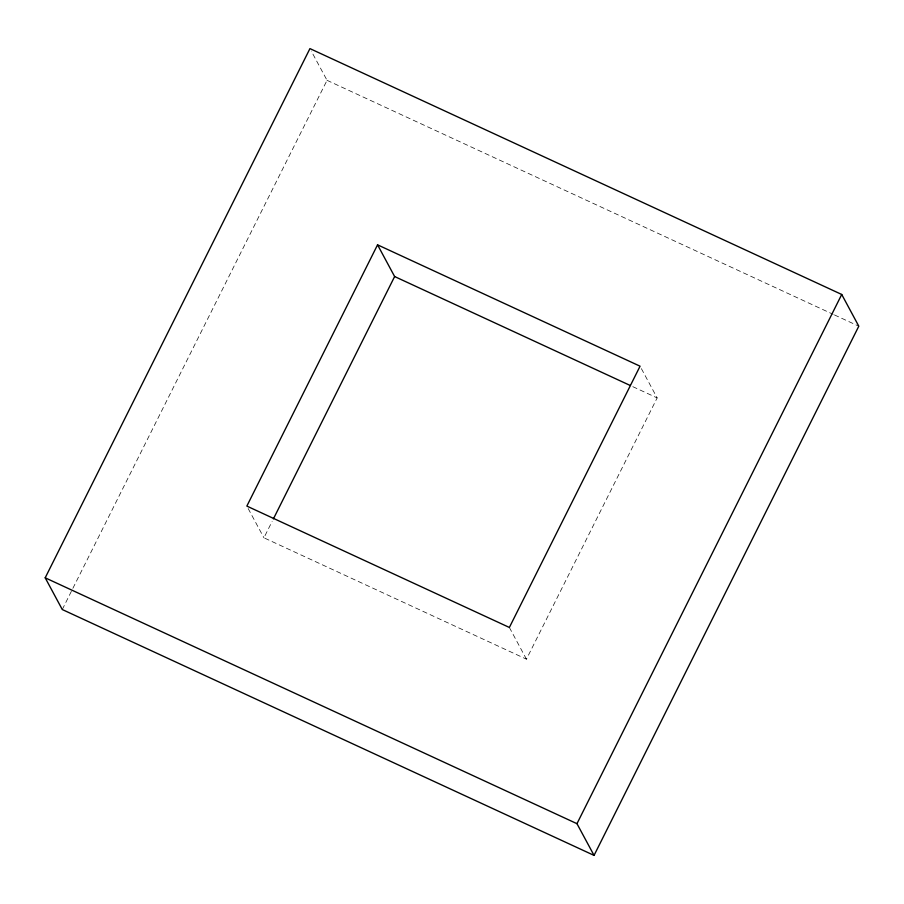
<?xml version="1.0" encoding="UTF-8"?>
<svg xmlns="http://www.w3.org/2000/svg" width="904" height="904" viewBox="0 0 904 904"><rect width="100%" height="100%" fill="white"/><g stroke="black" fill="none" stroke-linecap="round" stroke-linejoin="round"><path stroke-width="0.68" stroke-dasharray="4.52 3.39" d="M62.274 609.533L327.033 80.32L311.27 51.042M641.388 368.64L657.151 397.918L526.444 659.174L263.934 537.801L272.138 521.393M327.033 80.32L833.172 314.332M834.448 314.931L858.8 326.186M632.823 386.675L657.151 397.918M509.37 627.455L526.444 659.174M248.159 508.523L263.934 537.801"/><path stroke-width="1.36" d="M45.2 577.814L309.948 48.601L841.726 294.467L858.8 326.186L594.052 855.399L62.274 609.533L45.2 577.814L576.967 823.68L594.052 855.399M377.556 244.826L246.848 506.082L509.37 627.455L640.066 366.199L377.556 244.826L394.63 276.545L630.257 385.488M273.403 518.873L394.63 276.545M576.967 823.68L841.726 294.467"/></g></svg>
